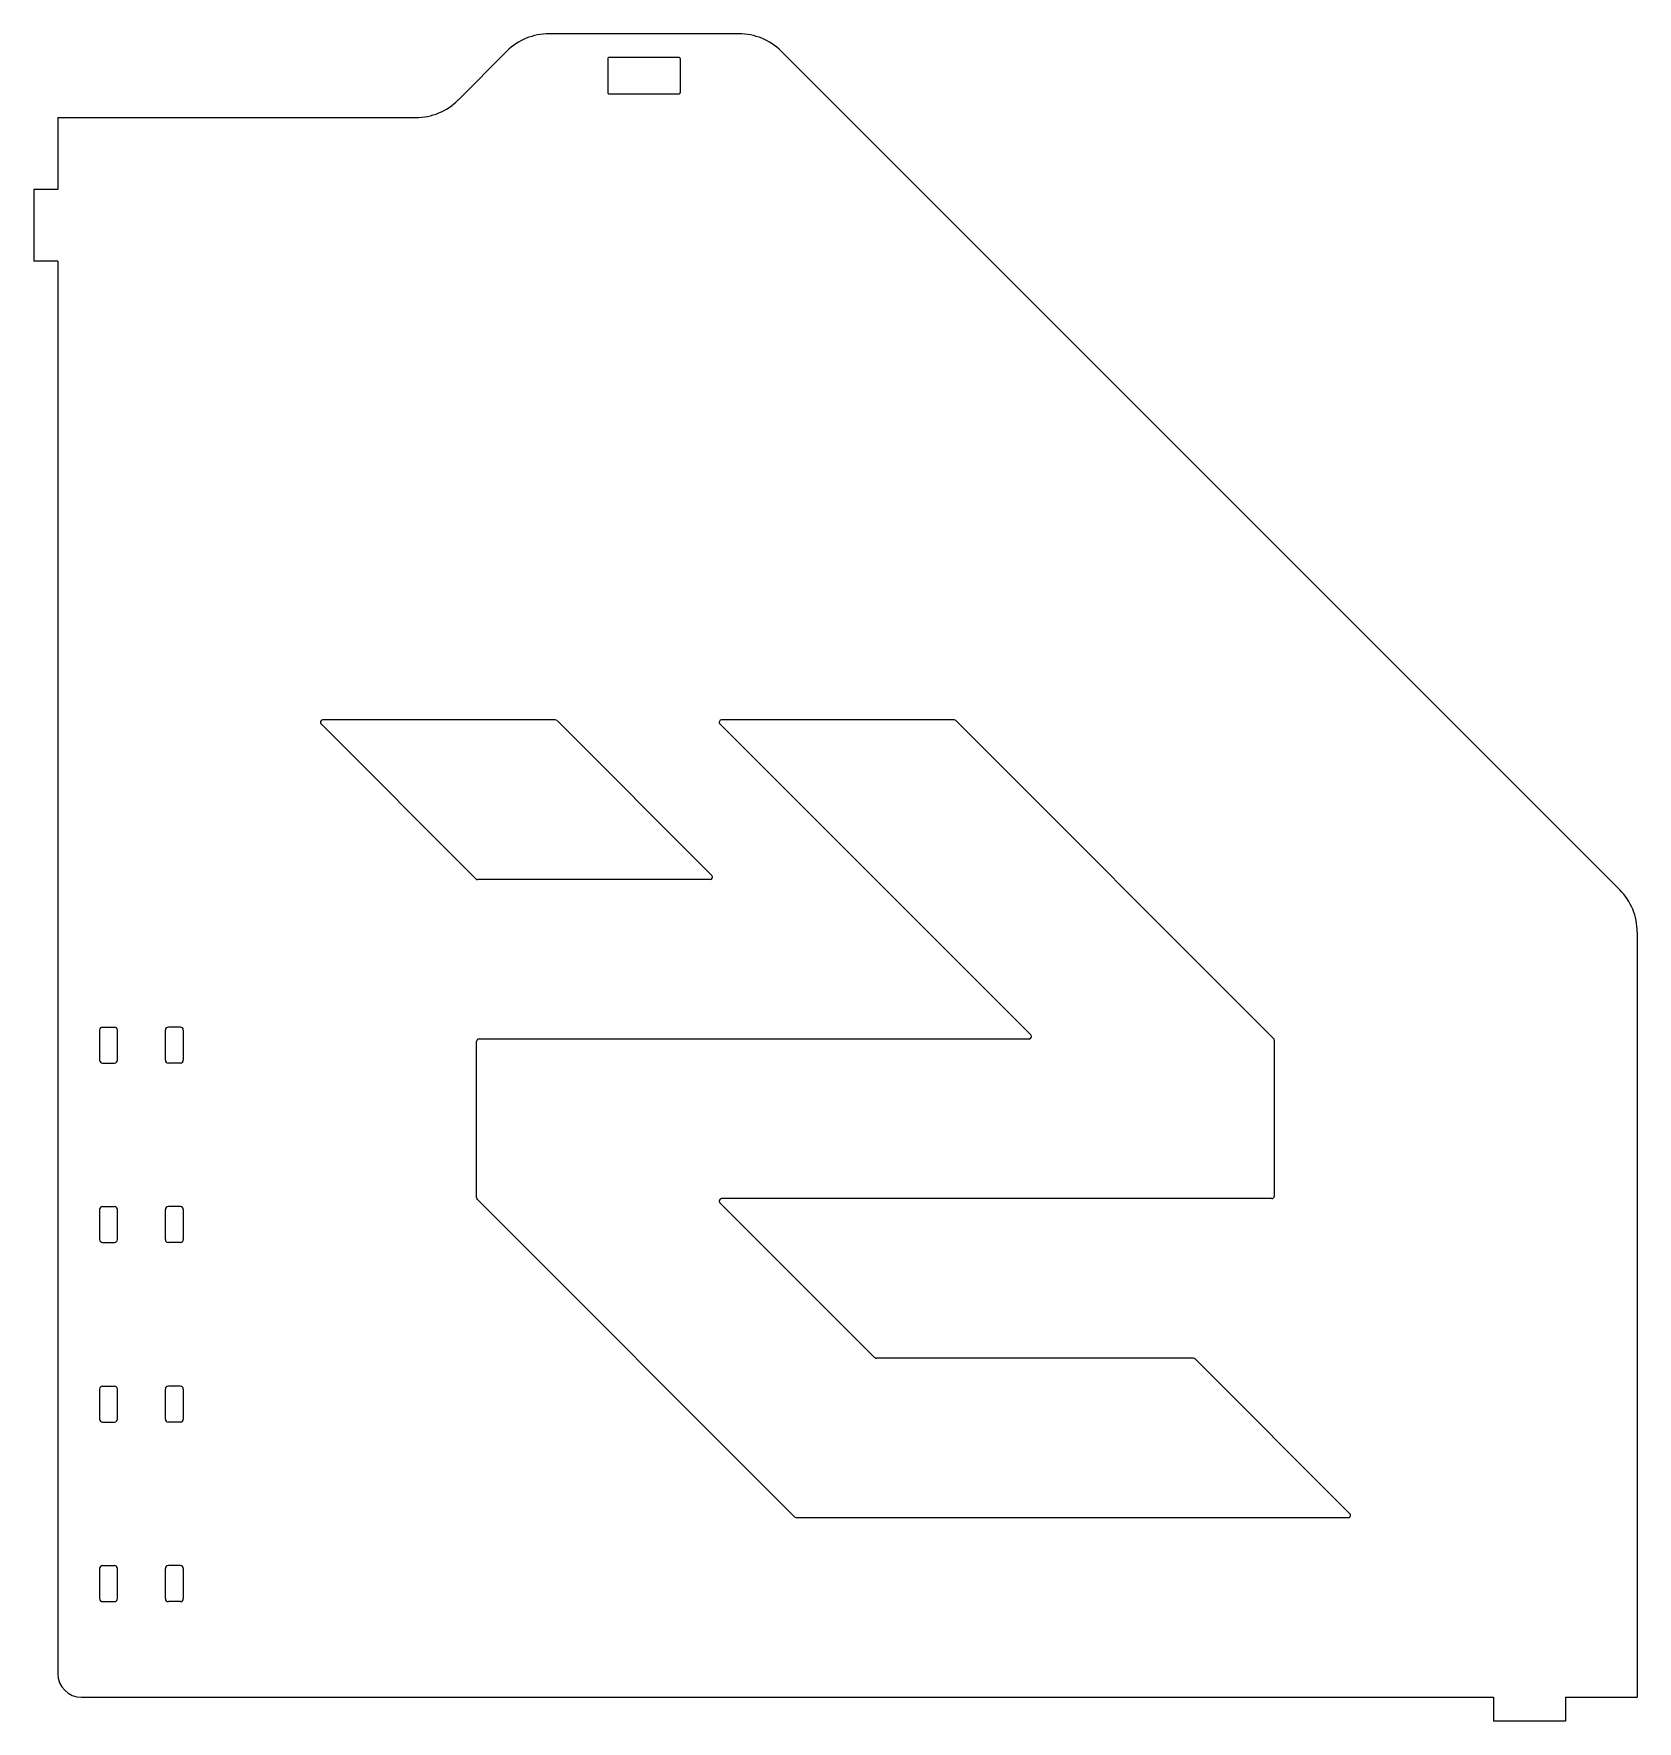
# Model space of a CAD drawing. Header units: millimetres. Extents: x -68 to 66, y -69 to 72.
import ezdxf

# ---------------------------------------------------------------- set-up
doc = ezdxf.new("R2010")
doc.units = ezdxf.units.MM

msp = doc.modelspace()

# ---------------------------------------------------------------- linework, layer by layer
at = {"color": 7, "linetype": 'Continuous', "lineweight": 25}
for p, q in [((-9.07, 72), (-24.93, 72)), ((-28.46, 70.54), (-32.54, 66.46)), ((-5.54, 70.54), (64.54, 0.46)), ((-20.02, 69.92), (-20.02, 67.08)), ((-20, 70), (-19.99, 70)), ((-20, 70), (-20, 69.99)), ((-19.93, 70.03), (-14.07, 70.03)), ((-14.01, 70), (-14, 70)), ((-14, 70), (-14, 69.99)), ((-13.97, 69.92), (-13.97, 67.08)), ((-20, 67.01), (-20, 67)), ((-20, 67), (-19.99, 67)), ((-19.93, 66.97), (-14.07, 66.97)), ((-14.01, 67), (-14, 67)), ((-14, 67.01), (-14, 67)), ((-66, 65), (-66, 59)), ((-66, 65), (-36.07, 65)), ((-68, 59), (-68, 53)), ((-66, 59), (-68, 59)), ((-66, 53), (-68, 53)), ((-66, 53), (-66, -65)), ((-31.06, 1.39), (-43.99, 14.33)), ((-24.42, 14.67), (-43.85, 14.67)), ((-11.34, 1.67), (-24.27, 14.61)), ((15.33, -11.66), (-10.66, 14.33)), ((8.92, 14.67), (-10.52, 14.67)), ((35.61, -11.94), (9.06, 14.61)), ((-11.48, 1.33), (-30.92, 1.33)), ((66, -3.07), (66, -67)), ((-62.5, -11.25), (-62.5, -13.75)), ((-62.25, -11), (-61.25, -11)), ((-61, -13.75), (-61, -11.25)), ((-57, -13.75), (-57, -11.25)), ((-55.75, -11), (-56.75, -11)), ((-55.5, -11.25), (-55.5, -13.75)), ((-31, -25.25), (-31, -12.2)), ((15.18, -12), (-30.8, -12)), ((35.67, -12.08), (35.67, -25.13)), ((-62.25, -14), (-61.25, -14)), ((-55.75, -14), (-56.75, -14)), ((35.47, -25.33), (-10.52, -25.33)), ((-62.5, -26.25), (-62.5, -28.75)), ((-62.25, -26), (-61.25, -26)), ((-61, -28.75), (-61, -26.25)), ((-57, -28.75), (-57, -26.25)), ((-55.75, -26), (-56.75, -26)), ((-55.5, -26.25), (-55.5, -28.75)), ((-4.39, -51.94), (-30.94, -25.39)), ((2.27, -38.61), (-10.66, -25.67)), ((-62.25, -29), (-61.25, -29)), ((-55.75, -29), (-56.75, -29)), ((28.92, -38.67), (2.42, -38.67)), ((29.06, -38.73), (41.99, -51.66)), ((-62.5, -41.25), (-62.5, -43.75)), ((-62.25, -41), (-61.25, -41)), ((-61, -43.75), (-61, -41.25)), ((-57, -43.75), (-57, -41.25)), ((-55.75, -41), (-56.75, -41)), ((-55.5, -41.25), (-55.5, -43.75)), ((-62.25, -44), (-61.25, -44)), ((-55.75, -44), (-56.75, -44)), ((41.85, -52), (-4.25, -52)), ((-62.5, -56.25), (-62.5, -58.75)), ((-62.25, -56), (-61.25, -56)), ((-61, -58.75), (-61, -56.25)), ((-57, -58.75), (-57, -56.25)), ((-55.75, -56), (-56.75, -56)), ((-55.5, -56.25), (-55.5, -58.75)), ((-62.25, -59), (-61.25, -59)), ((-55.75, -59), (-56.75, -59)), ((-64, -67), (54, -67)), ((54, -67), (54, -69)), ((60, -67), (66, -67)), ((60, -67), (60, -69)), ((60, -69), (54, -69))]:
    msp.add_line(p, q, dxfattribs=at)
for centre, radius, start, end in [((-24.93, 67), 5, 90, 135), ((-9.07, 67), 5, 45, 90), ((-19.93, 69.92), 0.1, 138.5904, 180), ((-19.93, 69.92), 0.1, 90, 131.4096), ((-14.07, 69.92), 0.1, 48.5904, 90), ((-14.07, 69.92), 0.1, 0, 41.4096), ((-36.07, 70), 5, 270, 315), ((-19.93, 67.08), 0.1, 180, 221.4096), ((-19.93, 67.08), 0.1, 228.5904, 270), ((-14.07, 67.08), 0.1, 270, 311.4096), ((-14.07, 67.08), 0.1, 318.5904, 0), ((-43.85, 14.47), 0.2, 90, 225), ((-24.42, 14.47), 0.2, 45, 90), ((-10.52, 14.47), 0.2, 90, 225), ((8.92, 14.47), 0.2, 45, 90), ((-11.48, 1.53), 0.2, 270, 45), ((-30.92, 1.53), 0.2, 225, 270), ((61, -3.07), 5, 0, 45), ((-62.25, -11.25), 0.25, 90, 180), ((-61.25, -11.25), 0.25, 0, 90), ((-56.75, -11.25), 0.25, 90, 180), ((-55.75, -11.25), 0.25, 0, 90), ((-30.8, -12.2), 0.2, 90, 180), ((15.18, -11.8), 0.2, 270, 45), ((35.47, -12.08), 0.2, 0, 45), ((-62.25, -13.75), 0.25, 180, 270), ((-61.25, -13.75), 0.25, 270, 0), ((-56.75, -13.75), 0.25, 180, 270), ((-55.75, -13.75), 0.25, 270, 0), ((-30.8, -25.25), 0.2, 180, 225), ((-10.52, -25.53), 0.2, 90, 225), ((35.47, -25.13), 0.2, 270, 0), ((-62.25, -26.25), 0.25, 90, 180), ((-61.25, -26.25), 0.25, 0, 90), ((-56.75, -26.25), 0.25, 90, 180), ((-55.75, -26.25), 0.25, 0, 90), ((-62.25, -28.75), 0.25, 180, 270), ((-61.25, -28.75), 0.25, 270, 0), ((-56.75, -28.75), 0.25, 180, 270), ((-55.75, -28.75), 0.25, 270, 0), ((2.42, -38.47), 0.2, 225, 270), ((28.92, -38.87), 0.2, 45, 90), ((-62.25, -41.25), 0.25, 90, 180), ((-61.25, -41.25), 0.25, 0, 90), ((-56.75, -41.25), 0.25, 90, 180), ((-55.75, -41.25), 0.25, 0, 90), ((-62.25, -43.75), 0.25, 180, 270), ((-61.25, -43.75), 0.25, 270, 0), ((-56.75, -43.75), 0.25, 180, 270), ((-55.75, -43.75), 0.25, 270, 0), ((-4.25, -51.8), 0.2, 225, 270), ((41.85, -51.8), 0.2, 270, 45), ((-62.25, -56.25), 0.25, 90, 180), ((-61.25, -56.25), 0.25, 0, 90), ((-56.75, -56.25), 0.25, 90, 180), ((-55.75, -56.25), 0.25, 0, 90), ((-62.25, -58.75), 0.25, 180, 270), ((-61.25, -58.75), 0.25, 270, 0), ((-56.75, -58.75), 0.25, 180, 270), ((-55.75, -58.75), 0.25, 270, 0), ((-64, -65), 2, 180, 270)]:
    msp.add_arc(centre, radius, start, end, dxfattribs=at)

doc.saveas('drawing.dxf')
